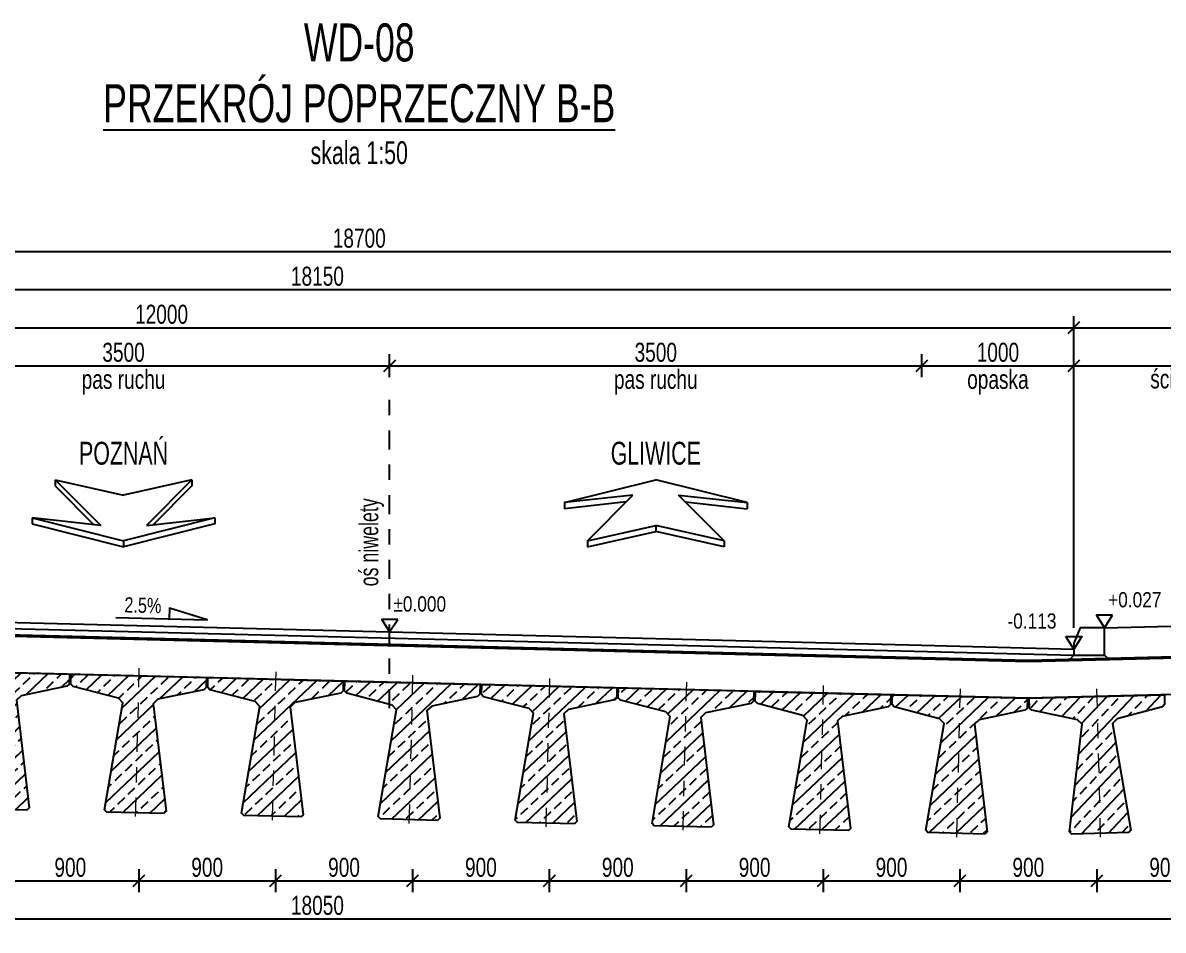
# Model space of a CAD drawing. Header units: metres. Extents: x -13.3 to 43, y -32 to 56.7.
# Drawn here: x -2.41 to 5.09, y -31.96 to -26 of the extents above; entities that cross this region are included whole.
import ezdxf
from ezdxf.enums import TextEntityAlignment as Align

# ---------------------------------------------------------------- set-up
doc = ezdxf.new("R2010")
doc.units = ezdxf.units.M
doc.header["$MEASUREMENT"] = 0
doc.linetypes.add('CENTER', pattern=[2, 1.25, -0.25, 0.25, -0.25])
doc.linetypes.add('HIDDEN', pattern=[0.375, 0.25, -0.125])
for name, color, linetype in [('AII_M_izolacja', 8, 'Continuous'), ('AII_M_konstrukcja beton', 3, 'Continuous'), ('AII_M_krawężnik', 9, 'Continuous'), ('AII_M_kreskowanie', 8, 'Continuous'), ('AII_M_nawierzchnia', 9, 'Continuous'), ('AII_M_opis', 1, 'Continuous'), ('AII_M_wymiary', 9, 'Continuous')]:
    doc.layers.add(name, color=color, linetype=linetype)
doc.layers.add('AII_M_koty wysokościowe', color=1, linetype='Continuous', lineweight=18)
doc.layers.add('AII_M_osie główne', color=9, linetype='CENTER', lineweight=18)
doc.layers.add('AII_M_pomoc', color=30, linetype='Continuous', plot=False)
doc.styles.add('AII_norm.', font='CDMSIMPL.shx', dxfattribs={"width": 0.75, "bigfont": 'CDMBIGPL.shx'})
doc.styles.add('CDMSTYLE', font='CDMSIMPL.shx', dxfattribs={"width": 0.7, "bigfont": 'CDMBIGPL.shx'})
doc.dimstyles.new('A2_M50MM', dxfattribs={"dimscale": 0.05, "dimtxt": 2.5, "dimasz": 1.5, "dimexe": 1.5, "dimexo": 2, "dimgap": 0.5, "dimtad": 1, "dimdec": 0, "dimlfac": 1000, "dimrnd": 5, "dimzin": 9, "dimtxsty": 'AII_norm.', "dimblk": 'OBLIQUE', "dimcen": 2.5, "dimdle": 1.5, "dimclrd": 256, "dimclre": 256, "dimclrt": 1, "dimadec": 1, "dimazin": 2, "dimtfac": 1, "dimtdec": 0, "dimtix": 1, "dimtmove": 1, "dimatfit": 3, "dimfxl": 1, "dimtvp": 1, "dimtfillclr": 256, "dimtolj": 1, "dimtzin": 0, "dimarcsym": 0})

# ---------------------------------------------------------------- blocks, each defined once
blk = doc.blocks.new('Kierunek_od')
at = {"layer": 'AII_M_opis', "color": 0}
for p, q in [((-0.45, 0), (0, -0.1)), ((-0.45, 0), (-0.15, -0.3)), ((-0.45, 0), (-0.45, -0.04)), ((0.45, 0), (0, -0.1)), ((0.45, 0), (0.15, -0.3)), ((0.45, 0), (0.45, -0.04)), ((-0.45, -0.04), (-0.195, -0.295)), ((0.45, -0.04), (0.195, -0.295)), ((-0.15, -0.3), (-0.6, -0.25)), ((-0.6, -0.25), (0, -0.4)), ((-0.6, -0.25), (-0.6, -0.29)), ((-0.6, -0.29), (0, -0.44)), ((0.6, -0.25), (0, -0.4)), ((0.6, -0.29), (0, -0.44)), ((0.15, -0.3), (0.6, -0.25)), ((0.6, -0.25), (0.6, -0.29)), ((0, -0.4), (0, -0.44))]:
    blk.add_line(p, q, dxfattribs=at)
at = {"layer": 'AII_M_opis', "color": 2, "style": 'AII_norm.', "width": 0.7, "flags": 4}
blk.add_attdef('KIERUNEK', text='', height=0.15, dxfattribs=at).set_placement((0, 0.175), align=Align.MIDDLE_CENTER)
blk = doc.blocks.new('Kierunek_do')
at = {"layer": 'AII_M_opis', "color": 0}
for p, q in [((-0.6, -0.15), (0, 0)), ((0.6, -0.15), (0, 0)), ((-0.15, -0.1), (-0.6, -0.15)), ((-0.195, -0.145), (-0.6, -0.19)), ((-0.45, -0.4), (-0.15, -0.1)), ((0.45, -0.4), (0.15, -0.1)), ((0.15, -0.1), (0.6, -0.15)), ((0.195, -0.145), (0.6, -0.19)), ((-0.6, -0.15), (-0.6, -0.19)), ((0.6, -0.15), (0.6, -0.19)), ((-0.45, -0.4), (0, -0.3)), ((-0.45, -0.44), (0, -0.34)), ((0.45, -0.4), (0, -0.3)), ((0, -0.3), (0, -0.34)), ((0.45, -0.44), (0, -0.34)), ((-0.45, -0.4), (-0.45, -0.44)), ((0.45, -0.4), (0.45, -0.44))]:
    blk.add_line(p, q, dxfattribs=at)
at = {"layer": 'AII_M_opis', "color": 2, "lineweight": 25, "style": 'AII_norm.', "width": 0.7, "flags": 4}
blk.add_attdef('KIERUNEK', text='', height=0.15, rotation=360, dxfattribs=at).set_placement((0, 0.175), align=Align.MIDDLE_CENTER)
blk = doc.blocks.new('Spadek')
at = {"layer": 'AII_M_wymiary', "color": 0}
blk.add_lwpolyline([(-0.2999, 0), (0.2999, 0), (0.0499, 0.07), (0.0499, 0.07), (0.0499, 0)], dxfattribs=at)
at = {"layer": 'AII_M_wymiary', "color": 1, "style": 'CDMSTYLE', "width": 0.8}
blk.add_attdef('SP', text='', height=0.1, rotation=360, dxfattribs=at).set_placement((-0.125, 0.035), align=Align.CENTER)
blk = doc.blocks.new('_OBLIQUE')
at = {"color": 0, "linetype": 'ByBlock'}
blk.add_line((-0.5, -0.5), (0.5, 0.5), dxfattribs=at)
blk = doc.blocks.new('*D927')
at = {"layer": 'AII_M_wymiary', "lineweight": -2, "transparency": 16777216}
for p, q in [((-3.5, -28.325), (-3.5, -28.175)), ((0, -28.325), (0, -28.175)), ((-3.575, -28.25), (0.075, -28.25))]:
    blk.add_line(p, q, dxfattribs=at)
at = {"layer": 'Defpoints', "color": 0, "lineweight": 25, "transparency": 16777216}
for p in [(0, -28.25), (-3.5, -28.425), (0, -28.425)]:
    blk.add_point(p, dxfattribs=at)
at = {"layer": 'AII_M_wymiary', "lineweight": -2, "transparency": 16777216, "xscale": 0.07500000000000001, "yscale": 0.07500000000000001, "zscale": 0.07500000000000001, "rotation": 180}
blk.add_blockref('_OBLIQUE', (-3.5, -28.25), dxfattribs=at)
at = {"layer": 'AII_M_wymiary', "lineweight": -2, "transparency": 16777216, "xscale": 0.07500000000000001, "yscale": 0.07500000000000001, "zscale": 0.07500000000000001}
blk.add_blockref('_OBLIQUE', (0, -28.25), dxfattribs=at)
at = {"layer": 'AII_M_wymiary', "color": 1, "lineweight": 25, "transparency": 16777216, "char_height": 0.125, "attachment_point": 5, "style": 'AII_norm.'}
for s, insert in [('\\A1;3500', (-1.75, -28.1625)), ('\\A1;pas ruchu', (-1.75, -28.3583))]:
    blk.add_mtext(s, dxfattribs=dict(at, insert=insert))
blk = doc.blocks.new('*D928')
at = {"layer": 'AII_M_wymiary', "lineweight": -2, "transparency": 16777216}
for p, q in [((0, -28.325), (0, -28.175)), ((3.5, -28.325), (3.5, -28.175)), ((-0.075, -28.25), (3.575, -28.25))]:
    blk.add_line(p, q, dxfattribs=at)
at = {"layer": 'Defpoints', "color": 0, "lineweight": 25, "transparency": 16777216}
for p in [(3.5, -28.25), (0, -28.425), (3.5, -28.425)]:
    blk.add_point(p, dxfattribs=at)
at = {"layer": 'AII_M_wymiary', "lineweight": -2, "transparency": 16777216, "xscale": 0.07500000000000001, "yscale": 0.07500000000000001, "zscale": 0.07500000000000001, "rotation": 180}
blk.add_blockref('_OBLIQUE', (0, -28.25), dxfattribs=at)
at = {"layer": 'AII_M_wymiary', "lineweight": -2, "transparency": 16777216, "xscale": 0.07500000000000001, "yscale": 0.07500000000000001, "zscale": 0.07500000000000001}
blk.add_blockref('_OBLIQUE', (3.5, -28.25), dxfattribs=at)
at = {"layer": 'AII_M_wymiary', "color": 1, "lineweight": 25, "transparency": 16777216, "char_height": 0.125, "attachment_point": 5, "style": 'AII_norm.'}
for s, insert in [('\\A1;3500', (1.75, -28.1625)), ('\\A1;pas ruchu', (1.75, -28.3583))]:
    blk.add_mtext(s, dxfattribs=dict(at, insert=insert))
blk = doc.blocks.new('*D929')
at = {"layer": 'AII_M_wymiary', "lineweight": -2, "transparency": 16777216}
for p, q in [((3.5, -28.325), (3.5, -28.175)), ((4.5, -29.9725), (4.5, -28.175)), ((3.425, -28.25), (4.575, -28.25))]:
    blk.add_line(p, q, dxfattribs=at)
at = {"layer": 'Defpoints', "color": 0, "lineweight": 25, "transparency": 16777216}
for p in [(4.5, -28.25), (3.5, -28.425), (4.5, -30.0725)]:
    blk.add_point(p, dxfattribs=at)
at = {"layer": 'AII_M_wymiary', "lineweight": -2, "transparency": 16777216, "xscale": 0.07500000000000001, "yscale": 0.07500000000000001, "zscale": 0.07500000000000001, "rotation": 180}
blk.add_blockref('_OBLIQUE', (3.5, -28.25), dxfattribs=at)
at = {"layer": 'AII_M_wymiary', "lineweight": -2, "transparency": 16777216, "xscale": 0.07500000000000001, "yscale": 0.07500000000000001, "zscale": 0.07500000000000001}
blk.add_blockref('_OBLIQUE', (4.5, -28.25), dxfattribs=at)
at = {"layer": 'AII_M_wymiary', "color": 1, "lineweight": 25, "transparency": 16777216, "char_height": 0.125, "attachment_point": 5, "style": 'AII_norm.'}
for s, insert in [('\\A1;1000', (4, -28.1625)), ('\\A1;opaska', (4, -28.3583))]:
    blk.add_mtext(s, dxfattribs=dict(at, insert=insert))
blk = doc.blocks.new('*D934')
at = {"layer": 'AII_M_wymiary', "lineweight": -2, "transparency": 16777216}
for p, q in [((4.5, -29.9725), (4.5, -28.175)), ((6.5, -28.325), (6.5, -28.175)), ((4.425, -28.25), (6.575, -28.25))]:
    blk.add_line(p, q, dxfattribs=at)
at = {"layer": 'Defpoints', "color": 0, "lineweight": 25, "transparency": 16777216}
for p in [(6.5, -28.25), (6.5, -28.425), (4.5, -30.0725)]:
    blk.add_point(p, dxfattribs=at)
at = {"layer": 'AII_M_wymiary', "lineweight": -2, "transparency": 16777216, "xscale": 0.07500000000000001, "yscale": 0.07500000000000001, "zscale": 0.07500000000000001, "rotation": 180}
blk.add_blockref('_OBLIQUE', (4.5, -28.25), dxfattribs=at)
at = {"layer": 'AII_M_wymiary', "lineweight": -2, "transparency": 16777216, "xscale": 0.07500000000000001, "yscale": 0.07500000000000001, "zscale": 0.07500000000000001}
blk.add_blockref('_OBLIQUE', (6.5, -28.25), dxfattribs=at)
at = {"layer": 'AII_M_wymiary', "color": 1, "lineweight": 25, "transparency": 16777216, "char_height": 0.125, "attachment_point": 5, "style": 'AII_norm.'}
for s, insert in [('\\A1;2000', (5.5, -28.1625)), ('\\A1;ścieżka rowerowa', (5.5, -28.3375))]:
    blk.add_mtext(s, dxfattribs=dict(at, insert=insert))
blk = doc.blocks.new('*D938')
at = {"layer": 'AII_M_wymiary', "lineweight": -2, "transparency": 16777216}
for p, q in [((-7.5, -29.6725), (-7.5, -27.925)), ((4.5, -29.9725), (4.5, -27.925)), ((-7.575, -28), (4.575, -28))]:
    blk.add_line(p, q, dxfattribs=at)
at = {"layer": 'Defpoints', "color": 0, "lineweight": 25, "transparency": 16777216}
for p in [(4.5, -28), (-7.5, -29.7725), (4.5, -30.0725)]:
    blk.add_point(p, dxfattribs=at)
at = {"layer": 'AII_M_wymiary', "lineweight": -2, "transparency": 16777216, "xscale": 0.07500000000000001, "yscale": 0.07500000000000001, "zscale": 0.07500000000000001, "rotation": 180}
blk.add_blockref('_OBLIQUE', (-7.5, -28), dxfattribs=at)
at = {"layer": 'AII_M_wymiary', "lineweight": -2, "transparency": 16777216, "xscale": 0.07500000000000001, "yscale": 0.07500000000000001, "zscale": 0.07500000000000001}
blk.add_blockref('_OBLIQUE', (4.5, -28), dxfattribs=at)
at = {"layer": 'AII_M_wymiary', "color": 1, "lineweight": 25, "transparency": 16777216, "insert": (-1.5, -27.9125), "char_height": 0.125, "attachment_point": 5, "style": 'AII_norm.'}
blk.add_mtext('\\A1;12000', dxfattribs=at)
blk = doc.blocks.new('*D939')
at = {"layer": 'AII_M_wymiary', "lineweight": -2, "transparency": 16777216}
for p, q in [((4.5, -29.9725), (4.5, -27.925)), ((8.6, -29.816), (8.6, -27.925)), ((4.425, -28), (8.675, -28))]:
    blk.add_line(p, q, dxfattribs=at)
at = {"layer": 'Defpoints', "color": 0, "lineweight": 25, "transparency": 16777216}
for p in [(8.6, -28), (8.6, -29.916), (4.5, -30.0725)]:
    blk.add_point(p, dxfattribs=at)
at = {"layer": 'AII_M_wymiary', "lineweight": -2, "transparency": 16777216, "xscale": 0.07500000000000001, "yscale": 0.07500000000000001, "zscale": 0.07500000000000001, "rotation": 180}
blk.add_blockref('_OBLIQUE', (4.5, -28), dxfattribs=at)
at = {"layer": 'AII_M_wymiary', "lineweight": -2, "transparency": 16777216, "xscale": 0.07500000000000001, "yscale": 0.07500000000000001, "zscale": 0.07500000000000001}
blk.add_blockref('_OBLIQUE', (8.6, -28), dxfattribs=at)
at = {"layer": 'AII_M_wymiary', "color": 1, "lineweight": 25, "transparency": 16777216, "insert": (6.55, -27.9125), "char_height": 0.125, "attachment_point": 5, "style": 'AII_norm.'}
blk.add_mtext('\\A1;4100', dxfattribs=at)
blk = doc.blocks.new('*D940')
at = {"layer": 'AII_M_wymiary', "lineweight": -2, "transparency": 16777216}
for p, q in [((-9.55, -29.5401), (-9.55, -27.675)), ((8.6, -29.816), (8.6, -27.675)), ((-9.625, -27.75), (8.675, -27.75))]:
    blk.add_line(p, q, dxfattribs=at)
at = {"layer": 'Defpoints', "color": 0, "lineweight": 25, "transparency": 16777216}
for p in [(8.6, -27.75), (-9.55, -29.6401), (8.6, -29.916)]:
    blk.add_point(p, dxfattribs=at)
at = {"layer": 'AII_M_wymiary', "lineweight": -2, "transparency": 16777216, "xscale": 0.07500000000000001, "yscale": 0.07500000000000001, "zscale": 0.07500000000000001, "rotation": 180}
blk.add_blockref('_OBLIQUE', (-9.55, -27.75), dxfattribs=at)
at = {"layer": 'AII_M_wymiary', "lineweight": -2, "transparency": 16777216, "xscale": 0.07500000000000001, "yscale": 0.07500000000000001, "zscale": 0.07500000000000001}
blk.add_blockref('_OBLIQUE', (8.6, -27.75), dxfattribs=at)
at = {"layer": 'AII_M_wymiary', "color": 1, "lineweight": 25, "transparency": 16777216, "insert": (-0.475, -27.6625), "char_height": 0.125, "attachment_point": 5, "style": 'AII_norm.'}
blk.add_mtext('\\A1;18150', dxfattribs=at)
blk = doc.blocks.new('*D942')
at = {"layer": 'AII_M_wymiary', "lineweight": -2, "transparency": 16777216}
for p, q in [((-9.55, -29.5401), (-9.55, -27.425)), ((9.15, -29.80225), (9.15, -27.425)), ((-9.625, -27.5), (9.225, -27.5))]:
    blk.add_line(p, q, dxfattribs=at)
at = {"layer": 'Defpoints', "color": 0, "lineweight": 25, "transparency": 16777216}
for p in [(9.15, -27.5), (-9.55, -29.6401), (9.15, -29.90225)]:
    blk.add_point(p, dxfattribs=at)
at = {"layer": 'AII_M_wymiary', "lineweight": -2, "transparency": 16777216, "xscale": 0.07500000000000001, "yscale": 0.07500000000000001, "zscale": 0.07500000000000001, "rotation": 180}
blk.add_blockref('_OBLIQUE', (-9.55, -27.5), dxfattribs=at)
at = {"layer": 'AII_M_wymiary', "lineweight": -2, "transparency": 16777216, "xscale": 0.07500000000000001, "yscale": 0.07500000000000001, "zscale": 0.07500000000000001}
blk.add_blockref('_OBLIQUE', (9.15, -27.5), dxfattribs=at)
at = {"layer": 'AII_M_wymiary', "color": 1, "lineweight": 25, "transparency": 16777216, "insert": (-0.2, -27.4125), "char_height": 0.125, "attachment_point": 5, "style": 'AII_norm.'}
blk.add_mtext('\\A1;18700', dxfattribs=at)
blk = doc.blocks.new('Tytuł')
at = {"layer": 'AII_M_opis', "color": 3, "ltscale": 2, "style": 'AII_norm.', "width": 0.7}
blk.add_text('%%UPRZEKRÓJ POPRZECZNY B-B', height=0.25, rotation=360, dxfattribs=at).set_placement((0, 0), align=Align.CENTER)
at = {"layer": 'AII_M_opis', "color": 1, "ltscale": 2, "style": 'AII_norm.', "width": 0.7}
blk.add_text('skala 1:50', height=0.15, rotation=360, dxfattribs=at).set_placement((0, -0.275), align=Align.CENTER)
blk = doc.blocks.new('Obiekt')
at = {"layer": 'AII_M_pomoc', "ltscale": 2, "style": 'AII_norm.', "width": 0.7}
blk.add_attdef('OBIEKT', text='', height=0.25, rotation=360, dxfattribs=at).set_placement((0, 0), align=Align.CENTER)
blk = doc.blocks.new('00kota3')
at = {"layer": 'AII_M_koty wysokościowe', "color": 0, "linetype": 'Continuous', "lineweight": -2}
blk.add_lwpolyline([(1.08, 1.66), (-1.04, 1.66), (0, 0)], close=True, dxfattribs=at)
at = {"layer": 'AII_M_koty wysokościowe', "color": 0, "linetype": 'Continuous', "lineweight": -2, "style": 'CDMSTYLE', "width": 0.85}
blk.add_attdef('%%P000.000', (0.49, 2.69), '', height=2, dxfattribs=at)
blk = doc.blocks.new('Belka_T21')
at = {"layer": 'AII_M_kreskowanie'}
h = blk.add_hatch(dxfattribs=at)
h.set_pattern_fill('ANSI33', color=256, scale=0.5)
h.set_pattern_definition([(45, (3.91824, -8.47302), (-0.0883883, 0.0883883), []), (45, (4.00663, -8.47302), (-0.0883883, 0.0883883), [0.0625, -0.03125])])
h.paths.add_polyline_path([(0.1, -0.18), (0.13, -0.15), (0.43, -0.08), (0.445, -0.065), (0.445, 0), (-0.445, 0), (-0.445, -0.065), (-0.43, -0.08), (-0.13, -0.15), (-0.1, -0.18), (-0.2025, -0.885), (-0.1875, -0.9), (0.1875, -0.9), (0.2025, -0.885)])
at = {"layer": 'AII_M_konstrukcja beton', "color": 1}
blk.add_lwpolyline([(0.1875, -0.9), (-0.1875, -0.9), (-0.2025, -0.885), (-0.1, -0.18), (-0.13, -0.15), (-0.43, -0.08), (-0.445, -0.065), (-0.445, 0), (0.445, 0), (0.445, -0.065), (0.43, -0.08), (0.13, -0.15), (0.1, -0.18), (0.2025, -0.885)], close=True, dxfattribs=at)
at = {"layer": 'AII_M_osie główne', "ltscale": 0.1}
blk.add_lwpolyline([(0, 0.05), (0, -1)], dxfattribs=at)
blk = doc.blocks.new('*D951')
at = {"layer": 'AII_M_wymiary', "lineweight": -2, "transparency": 16777216}
for p, q in [((-2.55, -31.56), (-2.55, -31.71)), ((-1.65, -31.56), (-1.65, -31.71)), ((-2.625, -31.635), (-1.575, -31.635))]:
    blk.add_line(p, q, dxfattribs=at)
at = {"layer": 'Defpoints', "color": 0, "lineweight": 25, "transparency": 16777216}
for p in [(-2.55, -31.46), (-1.65, -31.46), (-1.65, -31.635)]:
    blk.add_point(p, dxfattribs=at)
at = {"layer": 'AII_M_wymiary', "lineweight": -2, "transparency": 16777216, "xscale": 0.07500000000000001, "yscale": 0.07500000000000001, "zscale": 0.07500000000000001, "rotation": 180}
blk.add_blockref('_OBLIQUE', (-2.55, -31.635), dxfattribs=at)
at = {"layer": 'AII_M_wymiary', "lineweight": -2, "transparency": 16777216, "xscale": 0.07500000000000001, "yscale": 0.07500000000000001, "zscale": 0.07500000000000001}
blk.add_blockref('_OBLIQUE', (-1.65, -31.635), dxfattribs=at)
at = {"layer": 'AII_M_wymiary', "color": 1, "lineweight": 25, "transparency": 16777216, "insert": (-2.1, -31.5475), "char_height": 0.125, "attachment_point": 5, "style": 'AII_norm.'}
blk.add_mtext('\\A1;900', dxfattribs=at)
blk = doc.blocks.new('*D952')
at = {"layer": 'AII_M_wymiary', "lineweight": -2, "transparency": 16777216}
for p, q in [((-1.65, -31.56), (-1.65, -31.71)), ((-0.75, -31.56), (-0.75, -31.71)), ((-1.725, -31.635), (-0.675, -31.635))]:
    blk.add_line(p, q, dxfattribs=at)
at = {"layer": 'Defpoints', "color": 0, "lineweight": 25, "transparency": 16777216}
for p in [(-1.65, -31.46), (-0.75, -31.46), (-0.75, -31.635)]:
    blk.add_point(p, dxfattribs=at)
at = {"layer": 'AII_M_wymiary', "lineweight": -2, "transparency": 16777216, "xscale": 0.07500000000000001, "yscale": 0.07500000000000001, "zscale": 0.07500000000000001, "rotation": 180}
blk.add_blockref('_OBLIQUE', (-1.65, -31.635), dxfattribs=at)
at = {"layer": 'AII_M_wymiary', "lineweight": -2, "transparency": 16777216, "xscale": 0.07500000000000001, "yscale": 0.07500000000000001, "zscale": 0.07500000000000001}
blk.add_blockref('_OBLIQUE', (-0.75, -31.635), dxfattribs=at)
at = {"layer": 'AII_M_wymiary', "color": 1, "lineweight": 25, "transparency": 16777216, "insert": (-1.2, -31.5475), "char_height": 0.125, "attachment_point": 5, "style": 'AII_norm.'}
blk.add_mtext('\\A1;900', dxfattribs=at)
blk = doc.blocks.new('*D953')
at = {"layer": 'AII_M_wymiary', "lineweight": -2, "transparency": 16777216}
for p, q in [((-0.75, -31.56), (-0.75, -31.71)), ((0.15, -31.56), (0.15, -31.71)), ((-0.825, -31.635), (0.225, -31.635))]:
    blk.add_line(p, q, dxfattribs=at)
at = {"layer": 'Defpoints', "color": 0, "lineweight": 25, "transparency": 16777216}
for p in [(-0.75, -31.46), (0.15, -31.46), (0.15, -31.635)]:
    blk.add_point(p, dxfattribs=at)
at = {"layer": 'AII_M_wymiary', "lineweight": -2, "transparency": 16777216, "xscale": 0.07500000000000001, "yscale": 0.07500000000000001, "zscale": 0.07500000000000001, "rotation": 180}
blk.add_blockref('_OBLIQUE', (-0.75, -31.635), dxfattribs=at)
at = {"layer": 'AII_M_wymiary', "lineweight": -2, "transparency": 16777216, "xscale": 0.07500000000000001, "yscale": 0.07500000000000001, "zscale": 0.07500000000000001}
blk.add_blockref('_OBLIQUE', (0.15, -31.635), dxfattribs=at)
at = {"layer": 'AII_M_wymiary', "color": 1, "lineweight": 25, "transparency": 16777216, "insert": (-0.3, -31.5475), "char_height": 0.125, "attachment_point": 5, "style": 'AII_norm.'}
blk.add_mtext('\\A1;900', dxfattribs=at)
blk = doc.blocks.new('*D954')
at = {"layer": 'AII_M_wymiary', "lineweight": -2, "transparency": 16777216}
for p, q in [((0.15, -31.56), (0.15, -31.71)), ((1.05, -31.56), (1.05, -31.71)), ((0.075, -31.635), (1.125, -31.635))]:
    blk.add_line(p, q, dxfattribs=at)
at = {"layer": 'Defpoints', "color": 0, "lineweight": 25, "transparency": 16777216}
for p in [(0.15, -31.46), (1.05, -31.46), (1.05, -31.635)]:
    blk.add_point(p, dxfattribs=at)
at = {"layer": 'AII_M_wymiary', "lineweight": -2, "transparency": 16777216, "xscale": 0.07500000000000001, "yscale": 0.07500000000000001, "zscale": 0.07500000000000001, "rotation": 180}
blk.add_blockref('_OBLIQUE', (0.15, -31.635), dxfattribs=at)
at = {"layer": 'AII_M_wymiary', "lineweight": -2, "transparency": 16777216, "xscale": 0.07500000000000001, "yscale": 0.07500000000000001, "zscale": 0.07500000000000001}
blk.add_blockref('_OBLIQUE', (1.05, -31.635), dxfattribs=at)
at = {"layer": 'AII_M_wymiary', "color": 1, "lineweight": 25, "transparency": 16777216, "insert": (0.6, -31.5475), "char_height": 0.125, "attachment_point": 5, "style": 'AII_norm.'}
blk.add_mtext('\\A1;900', dxfattribs=at)
blk = doc.blocks.new('*D955')
at = {"layer": 'AII_M_wymiary', "lineweight": -2, "transparency": 16777216}
for p, q in [((1.05, -31.56), (1.05, -31.71)), ((1.95, -31.56), (1.95, -31.71)), ((0.975, -31.635), (2.025, -31.635))]:
    blk.add_line(p, q, dxfattribs=at)
at = {"layer": 'Defpoints', "color": 0, "lineweight": 25, "transparency": 16777216}
for p in [(1.05, -31.46), (1.95, -31.46), (1.95, -31.635)]:
    blk.add_point(p, dxfattribs=at)
at = {"layer": 'AII_M_wymiary', "lineweight": -2, "transparency": 16777216, "xscale": 0.07500000000000001, "yscale": 0.07500000000000001, "zscale": 0.07500000000000001, "rotation": 180}
blk.add_blockref('_OBLIQUE', (1.05, -31.635), dxfattribs=at)
at = {"layer": 'AII_M_wymiary', "lineweight": -2, "transparency": 16777216, "xscale": 0.07500000000000001, "yscale": 0.07500000000000001, "zscale": 0.07500000000000001}
blk.add_blockref('_OBLIQUE', (1.95, -31.635), dxfattribs=at)
at = {"layer": 'AII_M_wymiary', "color": 1, "lineweight": 25, "transparency": 16777216, "insert": (1.5, -31.5475), "char_height": 0.125, "attachment_point": 5, "style": 'AII_norm.'}
blk.add_mtext('\\A1;900', dxfattribs=at)
blk = doc.blocks.new('*D956')
at = {"layer": 'AII_M_wymiary', "lineweight": -2, "transparency": 16777216}
for p, q in [((1.95, -31.56), (1.95, -31.71)), ((2.85, -31.56), (2.85, -31.71)), ((1.875, -31.635), (2.925, -31.635))]:
    blk.add_line(p, q, dxfattribs=at)
at = {"layer": 'Defpoints', "color": 0, "lineweight": 25, "transparency": 16777216}
for p in [(1.95, -31.46), (2.85, -31.46), (2.85, -31.635)]:
    blk.add_point(p, dxfattribs=at)
at = {"layer": 'AII_M_wymiary', "lineweight": -2, "transparency": 16777216, "xscale": 0.07500000000000001, "yscale": 0.07500000000000001, "zscale": 0.07500000000000001, "rotation": 180}
blk.add_blockref('_OBLIQUE', (1.95, -31.635), dxfattribs=at)
at = {"layer": 'AII_M_wymiary', "lineweight": -2, "transparency": 16777216, "xscale": 0.07500000000000001, "yscale": 0.07500000000000001, "zscale": 0.07500000000000001}
blk.add_blockref('_OBLIQUE', (2.85, -31.635), dxfattribs=at)
at = {"layer": 'AII_M_wymiary', "color": 1, "lineweight": 25, "transparency": 16777216, "insert": (2.4, -31.5475), "char_height": 0.125, "attachment_point": 5, "style": 'AII_norm.'}
blk.add_mtext('\\A1;900', dxfattribs=at)
blk = doc.blocks.new('*D957')
at = {"layer": 'AII_M_wymiary', "lineweight": -2, "transparency": 16777216}
for p, q in [((2.85, -31.56), (2.85, -31.71)), ((3.75, -31.56), (3.75, -31.71)), ((2.775, -31.635), (3.825, -31.635))]:
    blk.add_line(p, q, dxfattribs=at)
at = {"layer": 'Defpoints', "color": 0, "lineweight": 25, "transparency": 16777216}
for p in [(2.85, -31.46), (3.75, -31.46), (3.75, -31.635)]:
    blk.add_point(p, dxfattribs=at)
at = {"layer": 'AII_M_wymiary', "lineweight": -2, "transparency": 16777216, "xscale": 0.07500000000000001, "yscale": 0.07500000000000001, "zscale": 0.07500000000000001, "rotation": 180}
blk.add_blockref('_OBLIQUE', (2.85, -31.635), dxfattribs=at)
at = {"layer": 'AII_M_wymiary', "lineweight": -2, "transparency": 16777216, "xscale": 0.07500000000000001, "yscale": 0.07500000000000001, "zscale": 0.07500000000000001}
blk.add_blockref('_OBLIQUE', (3.75, -31.635), dxfattribs=at)
at = {"layer": 'AII_M_wymiary', "color": 1, "lineweight": 25, "transparency": 16777216, "insert": (3.3, -31.5475), "char_height": 0.125, "attachment_point": 5, "style": 'AII_norm.'}
blk.add_mtext('\\A1;900', dxfattribs=at)
blk = doc.blocks.new('*D958')
at = {"layer": 'AII_M_wymiary', "lineweight": -2, "transparency": 16777216}
for p, q in [((3.75, -31.56), (3.75, -31.71)), ((4.65, -31.56), (4.65, -31.71)), ((3.675, -31.635), (4.725, -31.635))]:
    blk.add_line(p, q, dxfattribs=at)
at = {"layer": 'Defpoints', "color": 0, "lineweight": 25, "transparency": 16777216}
for p in [(3.75, -31.46), (4.65, -31.46), (4.65, -31.635)]:
    blk.add_point(p, dxfattribs=at)
at = {"layer": 'AII_M_wymiary', "lineweight": -2, "transparency": 16777216, "xscale": 0.07500000000000001, "yscale": 0.07500000000000001, "zscale": 0.07500000000000001, "rotation": 180}
blk.add_blockref('_OBLIQUE', (3.75, -31.635), dxfattribs=at)
at = {"layer": 'AII_M_wymiary', "lineweight": -2, "transparency": 16777216, "xscale": 0.07500000000000001, "yscale": 0.07500000000000001, "zscale": 0.07500000000000001}
blk.add_blockref('_OBLIQUE', (4.65, -31.635), dxfattribs=at)
at = {"layer": 'AII_M_wymiary', "color": 1, "lineweight": 25, "transparency": 16777216, "insert": (4.2, -31.5475), "char_height": 0.125, "attachment_point": 5, "style": 'AII_norm.'}
blk.add_mtext('\\A1;900', dxfattribs=at)
blk = doc.blocks.new('*D959')
at = {"layer": 'AII_M_wymiary', "lineweight": -2, "transparency": 16777216}
for p, q in [((4.65, -31.56), (4.65, -31.71)), ((5.55, -31.56), (5.55, -31.71)), ((4.575, -31.635), (5.625, -31.635))]:
    blk.add_line(p, q, dxfattribs=at)
at = {"layer": 'Defpoints', "color": 0, "lineweight": 25, "transparency": 16777216}
for p in [(4.65, -31.46), (5.55, -31.46), (5.55, -31.635)]:
    blk.add_point(p, dxfattribs=at)
at = {"layer": 'AII_M_wymiary', "lineweight": -2, "transparency": 16777216, "xscale": 0.07500000000000001, "yscale": 0.07500000000000001, "zscale": 0.07500000000000001, "rotation": 180}
blk.add_blockref('_OBLIQUE', (4.65, -31.635), dxfattribs=at)
at = {"layer": 'AII_M_wymiary', "lineweight": -2, "transparency": 16777216, "xscale": 0.07500000000000001, "yscale": 0.07500000000000001, "zscale": 0.07500000000000001}
blk.add_blockref('_OBLIQUE', (5.55, -31.635), dxfattribs=at)
at = {"layer": 'AII_M_wymiary', "color": 1, "lineweight": 25, "transparency": 16777216, "insert": (5.1, -31.5475), "char_height": 0.125, "attachment_point": 5, "style": 'AII_norm.'}
blk.add_mtext('\\A1;900', dxfattribs=at)
blk = doc.blocks.new('*D963')
at = {"layer": 'AII_M_wymiary', "lineweight": -2, "transparency": 16777216}
for p, q in [((-9.5, -30.1925), (-9.5, -31.96)), ((8.55, -30.42625), (8.55, -31.96)), ((-9.575, -31.885), (8.625, -31.885))]:
    blk.add_line(p, q, dxfattribs=at)
at = {"layer": 'Defpoints', "color": 0, "lineweight": 25, "transparency": 16777216}
for p in [(-9.5, -30.0925), (8.55, -30.32625), (8.55, -31.885)]:
    blk.add_point(p, dxfattribs=at)
at = {"layer": 'AII_M_wymiary', "lineweight": -2, "transparency": 16777216, "xscale": 0.07500000000000001, "yscale": 0.07500000000000001, "zscale": 0.07500000000000001, "rotation": 180}
blk.add_blockref('_OBLIQUE', (-9.5, -31.885), dxfattribs=at)
at = {"layer": 'AII_M_wymiary', "lineweight": -2, "transparency": 16777216, "xscale": 0.07500000000000001, "yscale": 0.07500000000000001, "zscale": 0.07500000000000001}
blk.add_blockref('_OBLIQUE', (8.55, -31.885), dxfattribs=at)
at = {"layer": 'AII_M_wymiary', "color": 1, "lineweight": 25, "transparency": 16777216, "insert": (-0.475, -31.7975), "char_height": 0.125, "attachment_point": 5, "style": 'AII_norm.'}
blk.add_mtext('\\A1;18050', dxfattribs=at)

msp = doc.modelspace()

# ---------------------------------------------------------------- linework, layer by layer
at = {"layer": 'AII_M_izolacja', "lineweight": 25}
msp.add_lwpolyline([(-9.51, -29.8422), (4.2, -30.185), (8.56, -30.076)], dxfattribs=at)
at = {"layer": 'AII_M_izolacja', "linetype": 'HIDDEN', "lineweight": 25, "ltscale": 0.7, "const_width": 0.01, "flags": 128}
msp.add_lwpolyline([(-9.505, -30.0525), (-9.505, -29.8474), (4.2, -30.19), (8.555, -30.0811), (8.555, -30.2862)], dxfattribs=at)
at = {"layer": 'AII_M_konstrukcja beton', "lineweight": 25}
msp.add_lwpolyline([(-9.5, -29.8525), (4.2, -30.195), (8.55, -30.0862), (8.55, -30.3263), (4.2, -30.435), (-9.5, -30.0925)], close=True, dxfattribs=at)
at = {"layer": 'AII_M_krawężnik', "lineweight": 25}
msp.add_lwpolyline([(4.5, -30.1525), (4.7, -30.1525), (4.7, -29.9725), (4.54, -29.9725), (4.5, -30.0725)], close=True, dxfattribs=at)
for points in [[(4.4744, -30.1781), (4.5, -30.1525)], [(4.7, -30.1525), (4.7195, -30.172)]]:
    msp.add_lwpolyline(points, dxfattribs=at)
at = {"layer": 'AII_M_nawierzchnia', "lineweight": 25}
for points in [[(-7.5, -29.8125), (-7, -29.825), (-3.5, -29.9125), (0, -30), (3.5, -30.0875), (4.5, -30.1125)], [(-7.5, -29.8525), (4.5, -30.1525)], [(4.7, -29.9725), (8.56, -29.876)]]:
    msp.add_lwpolyline(points, dxfattribs=at)
at = {"layer": 'AII_M_osie główne', "lineweight": 25, "ltscale": 0.1}
msp.add_lwpolyline([(0, -30.5), (0, -28.425)], dxfattribs=at)

# ---------------------------------------------------------------- block references
at = {"layer": 'AII_M_konstrukcja beton', "lineweight": 25}
for p, rotation in [((-2.55, -30.2662), 358.5679038158354), ((-1.65, -30.2888), 358.5679038158354), ((-0.75, -30.3113), 358.5679038158354), ((0.15, -30.3337), 358.5679038158354), ((1.05, -30.3562), 358.5679038158354), ((1.95, -30.3788), 358.5679038158354), ((2.85, -30.4013), 358.5679038158354), ((3.75, -30.4237), 358.5679038158354), ((4.65, -30.4237), 1.432096184164607)]:
    msp.add_blockref('Belka_T21', p, dxfattribs=dict(at, rotation=rotation))
at = {"layer": 'AII_M_koty wysokościowe', "lineweight": 25, "xscale": 0.05, "yscale": 0.05, "zscale": 0.05}
for p, values in [((0, -30), {'%%P000.000': '%%p0.000'}), ((4.7, -29.9725), {'%%P000.000': '+0.027'})]:
    msp.add_blockref('00kota3', p, dxfattribs=at).add_auto_attribs(values)
at = {"layer": 'AII_M_koty wysokościowe', "lineweight": 25}
ref = msp.add_blockref('00kota3', (4.5, -30.1125), dxfattribs=dict(at, xscale=-0.05, yscale=0.05, zscale=0.05))
ref.add_attrib('%%P000.000', '-0.113', (4.0625, -29.9779), dxfattribs={"color": 0, "linetype": 'Continuous', "lineweight": -2, "height": 0.1, "style": 'CDMSTYLE', "width": 0.85})
at = {"layer": 'AII_M_opis', "lineweight": 25}
msp.add_blockref('Tytuł', (-0.2, -26.65), dxfattribs=at)
ref = msp.add_blockref('Kierunek_od', (-1.75, -29), dxfattribs=at)
ref.add_attrib('KIERUNEK', 'POZNAŃ', dxfattribs={"color": 2, "height": 0.15, "style": 'AII_norm.', "width": 0.7}).set_placement((-1.75, -28.825), align=Align.MIDDLE_CENTER)
ref = msp.add_blockref('Kierunek_do', (1.75, -29), dxfattribs=at)
ref.add_attrib('KIERUNEK', 'GLIWICE', dxfattribs={"color": 2, "lineweight": 25, "height": 0.15, "rotation": 360, "style": 'AII_norm.', "width": 0.7}).set_placement((1.75, -28.825), align=Align.MIDDLE_CENTER)
at = {"layer": 'AII_M_pomoc', "lineweight": 25}
msp.add_blockref('Obiekt', (-0.2, -26.25), dxfattribs=at).add_auto_attribs({'OBIEKT': 'WD-08'})
at = {"layer": 'AII_M_wymiary', "lineweight": 25, "rotation": 358.5679038158354}
msp.add_blockref('Spadek', (-1.5, -29.9125), dxfattribs=at).add_auto_attribs({'SP': '2.5%'})

# ---------------------------------------------------------------- texts
at = {"layer": 'AII_M_opis', "lineweight": 25, "style": 'AII_norm.', "width": 0.7}
msp.add_text('oś niwelety', height=0.125, rotation=90, dxfattribs=at).set_placement((-0.075, -29.7))

# ---------------------------------------------------------------- dimensions: what is measured, and where the dimension line sits
at = {"layer": 'AII_M_wymiary', "lineweight": 25}
for base, p1, p2, picture, middle in [((9.15, -27.5), (-9.55, -29.6401), (9.15, -29.9022), '*D942', (-0.2, -27.4125)), ((8.6, -27.75), (-9.55, -29.6401), (8.6, -29.916), '*D940', (-0.475, -27.6625)), ((4.5, -28), (-7.5, -29.7725), (4.5, -30.0725), '*D938', (-1.5, -27.9125)), ((8.6, -28), (4.5, -30.0725), (8.6, -29.916), '*D939', (6.55, -27.9125)), ((8.55, -31.885), (-9.5, -30.0925), (8.55, -30.3263), '*D963', (-0.475, -31.7975)), ((-1.65, -31.635), (-2.55, -31.46), (-1.65, -31.46), '*D951', (-2.1, -31.5475)), ((-0.75, -31.635), (-1.65, -31.46), (-0.75, -31.46), '*D952', (-1.2, -31.5475)), ((0.15, -31.635), (-0.75, -31.46), (0.15, -31.46), '*D953', (-0.3, -31.5475)), ((1.05, -31.635), (0.15, -31.46), (1.05, -31.46), '*D954', (0.6, -31.5475)), ((1.95, -31.635), (1.05, -31.46), (1.95, -31.46), '*D955', (1.5, -31.5475)), ((2.85, -31.635), (1.95, -31.46), (2.85, -31.46), '*D956', (2.4, -31.5475)), ((3.75, -31.635), (2.85, -31.46), (3.75, -31.46), '*D957', (3.3, -31.5475)), ((4.65, -31.635), (3.75, -31.46), (4.65, -31.46), '*D958', (4.2, -31.5475)), ((5.55, -31.635), (4.65, -31.46), (5.55, -31.46), '*D959', (5.1, -31.5475))]:
    dim = msp.add_linear_dim(base=base, p1=p1, p2=p2, dimstyle='A2_M50MM', dxfattribs=at)
    dim.commit()
    dim.dimension.update_dxf_attribs({"geometry": picture, "text_midpoint": middle})
for base, p1, p2, text, picture, middle in [((0, -28.25), (-3.5, -28.425), (0, -28.425), '<>\\Xpas ruchu', '*D927', (-1.75, -28.25)), ((3.5, -28.25), (0, -28.425), (3.5, -28.425), '<>\\Xpas ruchu', '*D928', (1.75, -28.25)), ((4.5, -28.25), (3.5, -28.425), (4.5, -30.0725), '<>\\Xopaska', '*D929', (4, -28.25)), ((6.5, -28.25), (4.5, -30.0725), (6.5, -28.425), '<>\\Xścieżka rowerowa', '*D934', (5.5, -28.25))]:
    dim = msp.add_linear_dim(base=base, p1=p1, p2=p2, text=text, dimstyle='A2_M50MM', dxfattribs=at)
    dim.commit()
    dim.dimension.update_dxf_attribs({"geometry": picture, "text_midpoint": middle})

doc.saveas('drawing.dxf')
